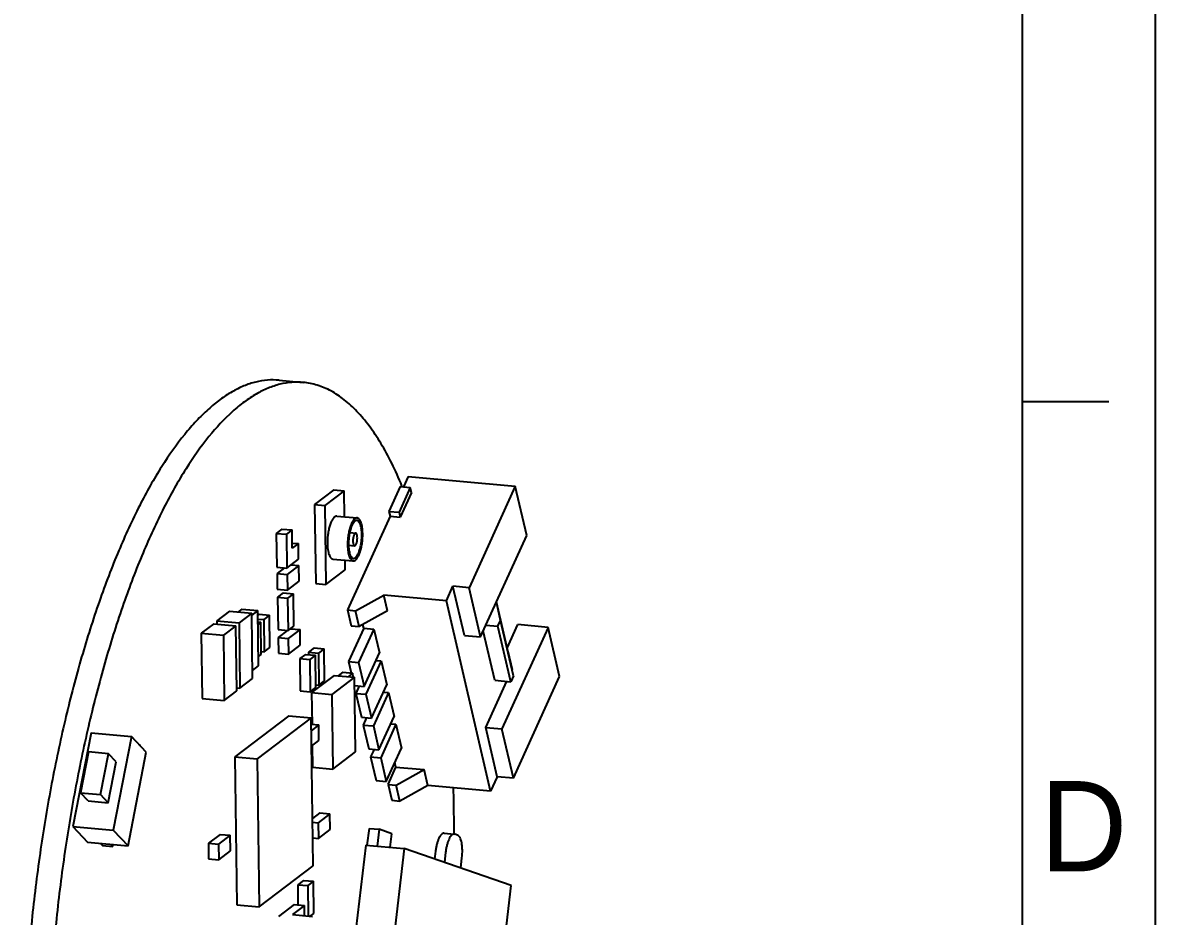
# Model space of a CAD drawing. Header units: millimetres. Extents: x 0 to 297, y 0 to 210.
# Drawn here: x 244.5 to 297, y 62 to 103.4 of the extents above; entities that cross this region are included whole.
import ezdxf

# ---------------------------------------------------------------- set-up
doc = ezdxf.new("R2010")
doc.units = ezdxf.units.MM
doc.header["$LTSCALE"] = 16.335
doc.layers.get('0').update_dxf_attribs({"linetype": 'CONTINUOUS'})
doc.styles.add('TEXTSTYLE_2', font='txt')

msp = doc.modelspace()

# ---------------------------------------------------------------- linework, layer by layer
at = {"color": 7, "linetype": 'Continuous'}
for p, q in [((297, 0), (297, 210)), ((290.829, 203.314), (290.829, 6.683)), ((256.389, 86.824), (257.513, 86.722)), ((290.829, 85.835), (294.839, 85.835)), ((262.001, 81.892), (261.48, 80.746)), ((262.001, 81.892), (262.469, 81.849)), ((262.373, 82.364), (262.152, 81.878)), ((262.373, 82.364), (267.338, 81.912)), ((267.338, 81.912), (265.199, 77.205)), ((267.867, 79.633), (267.338, 81.912)), ((258.934, 81.742), (258.037, 81.061)), ((259.403, 81.699), (258.505, 81.018)), ((258.934, 81.742), (259.403, 81.699)), ((259.42, 80.494), (259.403, 81.699)), ((262.469, 81.849), (261.949, 80.704)), ((262.522, 81.619), (262.002, 80.474)), ((262.522, 81.619), (262.469, 81.849)), ((258.037, 81.061), (258.505, 81.018)), ((258.037, 81.061), (258.088, 77.402)), ((258.505, 81.018), (258.557, 77.36)), ((259.07, 80.525), (260.007, 80.44)), ((261.534, 80.517), (259.562, 76.177)), ((261.48, 80.746), (261.949, 80.704)), ((261.48, 80.746), (261.534, 80.517)), ((261.534, 80.517), (262.002, 80.474)), ((261.949, 80.704), (262.002, 80.474)), ((256.524, 79.927), (256.261, 79.727)), ((256.524, 79.927), (256.993, 79.884)), ((256.993, 79.884), (256.73, 79.685)), ((257.005, 79.037), (256.993, 79.884)), ((256.261, 79.727), (256.73, 79.685)), ((256.261, 79.727), (256.284, 78.158)), ((256.73, 79.685), (256.752, 78.115)), ((257.001, 79.277), (257.287, 79.251)), ((259.663, 79.762), (259.943, 79.737)), ((265.728, 74.926), (267.867, 79.633)), ((257.287, 79.251), (257.005, 79.037)), ((257.297, 78.529), (257.287, 79.251)), ((259.605, 79.178), (259.89, 79.152)), ((256.752, 78.115), (257.297, 78.529)), ((257.31, 78.233), (256.767, 77.821)), ((256.95, 78.266), (257.31, 78.233)), ((257.32, 77.511), (257.31, 78.233)), ((258.889, 78.534), (259.826, 78.448)), ((259.454, 78.04), (259.448, 78.483)), ((256.284, 78.158), (256.752, 78.115)), ((256.643, 78.125), (256.299, 77.864)), ((256.299, 77.864), (256.767, 77.821)), ((256.299, 77.864), (256.309, 77.142)), ((256.767, 77.821), (256.777, 77.099)), ((258.557, 77.36), (259.454, 78.04)), ((256.777, 77.099), (257.32, 77.511)), ((258.088, 77.402), (258.557, 77.36)), ((264.144, 76.601), (264.449, 77.273)), ((265.199, 77.205), (264.449, 77.273)), ((264.979, 74.994), (264.449, 77.273)), ((265.728, 74.926), (265.199, 77.205)), ((256.309, 77.142), (256.777, 77.099)), ((256.584, 76.964), (256.321, 76.765)), ((256.321, 76.765), (256.789, 76.722)), ((256.321, 76.765), (256.342, 75.275)), ((256.584, 76.964), (257.052, 76.922)), ((257.052, 76.922), (256.789, 76.722)), ((256.789, 76.722), (256.81, 75.232)), ((257.073, 75.432), (257.052, 76.922)), ((259.937, 76.143), (261.24, 76.865)), ((264.144, 76.601), (261.24, 76.865)), ((261.411, 76.13), (261.24, 76.865)), ((254.092, 76.117), (253.506, 75.673)), ((254.092, 76.117), (255.122, 76.023)), ((254.659, 76.221), (254.476, 76.082)), ((254.659, 76.221), (255.409, 76.153)), ((255.409, 76.153), (255.123, 75.936)), ((255.445, 73.585), (255.409, 76.153)), ((259.562, 76.177), (259.937, 76.143)), ((259.562, 76.177), (259.733, 75.442)), ((260.107, 75.408), (259.937, 76.143)), ((261.411, 76.13), (260.107, 75.408)), ((266.194, 67.779), (264.144, 76.601)), ((266.658, 75.694), (266.464, 76.546)), ((267.192, 73.42), (266.465, 76.548)), ((253.506, 75.673), (254.537, 75.579)), ((253.506, 75.673), (253.509, 75.527)), ((255.122, 76.023), (254.537, 75.579)), ((255.165, 73.005), (255.122, 76.023)), ((255.475, 75.975), (255.412, 75.927)), ((255.414, 75.757), (255.681, 75.733)), ((255.416, 75.617), (255.544, 75.605)), ((255.544, 75.605), (255.418, 75.509)), ((255.475, 75.975), (255.944, 75.933)), ((255.565, 74.115), (255.544, 75.605)), ((255.944, 75.933), (255.681, 75.733)), ((255.681, 75.733), (255.702, 74.243)), ((255.965, 74.443), (255.944, 75.933)), ((266.536, 75.425), (266.658, 75.694)), ((267.256, 73.121), (266.658, 75.694)), ((253.364, 75.54), (252.778, 75.096)), ((252.778, 75.096), (253.809, 75.002)), ((252.778, 75.096), (252.821, 72.077)), ((253.364, 75.54), (254.394, 75.446)), ((254.394, 75.446), (253.809, 75.002)), ((254.436, 72.427), (254.394, 75.446)), ((254.537, 75.579), (254.579, 72.56)), ((256.342, 75.275), (256.81, 75.232)), ((256.796, 75.233), (256.35, 74.895)), ((256.81, 75.232), (257.073, 75.432)), ((257.361, 75.264), (256.818, 74.852)), ((256.906, 75.305), (257.361, 75.264)), ((257.371, 74.542), (257.361, 75.264)), ((260.313, 75.332), (259.609, 73.784)), ((259.733, 75.442), (260.107, 75.408)), ((260.781, 75.289), (260.078, 73.741)), ((260.313, 75.332), (260.274, 75.5)), ((260.313, 75.332), (260.781, 75.289)), ((260.781, 75.289), (261.038, 74.184)), ((266.384, 72.92), (265.854, 75.203)), ((265.978, 75.476), (266.536, 75.425)), ((267.134, 72.852), (266.536, 75.425)), ((268.858, 75.369), (266.719, 70.662)), ((266.961, 74.414), (267.453, 75.497)), ((268.858, 75.369), (267.453, 75.497)), ((269.388, 73.09), (268.858, 75.369)), ((253.809, 75.002), (253.851, 71.983)), ((256.35, 74.895), (256.818, 74.852)), ((256.35, 74.895), (256.36, 74.173)), ((256.818, 74.852), (256.828, 74.13)), ((256.828, 74.13), (257.371, 74.542)), ((264.979, 74.994), (265.728, 74.926)), ((255.439, 74.019), (255.565, 74.115)), ((255.563, 74.256), (255.702, 74.243)), ((255.702, 74.243), (255.965, 74.443)), ((256.36, 74.173), (256.828, 74.13)), ((257.612, 74.12), (257.349, 73.921)), ((257.612, 74.12), (258.08, 74.078)), ((258.011, 74.424), (257.749, 74.224)), ((257.749, 74.224), (258.217, 74.182)), ((257.749, 74.224), (257.75, 74.108)), ((258.08, 74.078), (257.817, 73.878)), ((258.011, 74.424), (258.48, 74.381)), ((258.101, 72.588), (258.08, 74.078)), ((258.48, 74.381), (258.217, 74.182)), ((258.217, 74.182), (258.238, 72.691)), ((258.501, 72.891), (258.48, 74.381)), ((260.335, 72.636), (261.038, 74.184)), ((267.006, 74.512), (266.937, 74.519)), ((266.996, 74.265), (267.188, 73.419)), ((255.159, 73.369), (255.445, 73.585)), ((257.349, 73.921), (257.817, 73.878)), ((257.349, 73.921), (257.37, 72.431)), ((257.817, 73.878), (257.838, 72.388)), ((259.609, 73.784), (260.078, 73.741)), ((259.609, 73.784), (259.732, 73.258)), ((260.078, 73.741), (260.335, 72.636)), ((261.123, 73.819), (260.419, 72.271)), ((260.882, 73.84), (261.123, 73.819)), ((261.123, 73.819), (261.379, 72.713)), ((254.579, 72.56), (255.165, 73.005)), ((258.948, 73.147), (257.898, 72.35)), ((259.885, 73.062), (258.834, 72.265)), ((258.948, 73.147), (259.885, 73.062)), ((259.347, 73.293), (259.133, 73.13)), ((259.347, 73.293), (259.816, 73.25)), ((259.816, 73.25), (259.602, 73.088)), ((259.818, 73.061), (259.816, 73.25)), ((259.934, 69.601), (259.885, 73.062)), ((267.256, 73.121), (267.134, 72.852)), ((267.249, 68.383), (269.388, 73.09)), ((254.434, 72.574), (254.579, 72.56)), ((257.838, 72.388), (258.101, 72.588)), ((258.099, 72.704), (258.238, 72.691)), ((258.238, 72.691), (258.501, 72.891)), ((259.89, 72.676), (260.335, 72.636)), ((260.107, 72.657), (259.951, 72.313)), ((260.676, 71.166), (261.379, 72.713)), ((265.97, 70.73), (266.942, 72.87)), ((266.384, 72.92), (267.134, 72.852)), ((252.821, 72.077), (253.851, 71.983)), ((253.851, 71.983), (254.436, 72.427)), ((257.37, 72.431), (257.838, 72.388)), ((257.898, 72.35), (258.834, 72.265)), ((257.898, 72.35), (257.918, 70.874)), ((258.834, 72.265), (258.883, 68.804)), ((259.951, 72.313), (260.419, 72.271)), ((259.951, 72.313), (260.208, 71.208)), ((260.419, 72.271), (260.676, 71.166)), ((261.464, 72.348), (260.761, 70.8)), ((261.224, 72.37), (261.464, 72.348)), ((261.464, 72.348), (261.721, 71.243)), ((256.843, 71.275), (254.341, 69.377)), ((257.874, 71.182), (255.372, 69.283)), ((256.843, 71.275), (257.874, 71.182)), ((257.97, 64.313), (257.874, 71.182)), ((257.878, 70.878), (258.231, 70.846)), ((260.208, 71.208), (260.676, 71.166)), ((260.449, 71.186), (260.293, 70.843)), ((261.018, 69.695), (261.721, 71.243)), ((261.806, 70.878), (261.103, 69.33)), ((261.565, 70.9), (261.806, 70.878)), ((261.806, 70.878), (262.063, 69.773)), ((247.681, 70.489), (246.833, 66.144)), ((247.681, 70.489), (249.555, 70.318)), ((258.231, 70.846), (257.882, 70.581)), ((258.241, 70.124), (258.231, 70.846)), ((260.293, 70.843), (260.761, 70.8)), ((260.293, 70.843), (260.549, 69.738)), ((260.761, 70.8), (261.018, 69.695)), ((265.97, 70.73), (266.719, 70.662)), ((266.499, 68.451), (265.97, 70.73)), ((267.249, 68.383), (266.719, 70.662)), ((249.555, 70.318), (248.706, 65.973)), ((250.239, 69.589), (249.555, 70.318)), ((249.921, 69.928), (249.961, 69.924)), ((249.961, 69.924), (249.935, 69.913)), ((249.96, 69.887), (249.961, 69.924)), ((257.892, 69.859), (258.241, 70.124)), ((257.932, 69.889), (257.946, 68.89)), ((247.553, 69.599), (247.184, 67.709)), ((248.49, 69.513), (247.553, 69.599)), ((248.121, 67.624), (248.49, 69.513)), ((248.847, 69.133), (248.49, 69.513)), ((249.391, 65.244), (250.239, 69.589)), ((254.341, 69.377), (255.372, 69.283)), ((254.341, 69.377), (254.438, 62.508)), ((258.883, 68.804), (259.934, 69.601)), ((260.549, 69.738), (261.018, 69.695)), ((260.79, 69.716), (260.634, 69.373)), ((260.634, 69.373), (261.103, 69.33)), ((260.634, 69.373), (260.891, 68.268)), ((261.103, 69.33), (261.359, 68.225)), ((261.359, 68.225), (262.063, 69.773)), ((248.478, 67.244), (248.847, 69.133)), ((255.372, 69.283), (255.468, 62.414)), ((257.946, 68.89), (258.883, 68.804)), ((261.441, 68.091), (261.808, 68.898)), ((261.808, 68.898), (261.759, 69.105)), ((261.808, 68.898), (263.119, 68.778)), ((261.816, 68.056), (263.119, 68.778)), ((263.29, 68.043), (263.119, 68.778)), ((260.891, 68.268), (261.359, 68.225)), ((266.499, 68.451), (266.194, 67.779)), ((267.249, 68.383), (266.499, 68.451)), ((261.441, 68.091), (261.816, 68.056)), ((261.441, 68.091), (261.612, 67.355)), ((261.987, 67.321), (261.816, 68.056)), ((263.29, 68.043), (261.987, 67.321)), ((266.194, 67.779), (263.29, 68.043)), ((247.184, 67.709), (248.121, 67.624)), ((247.541, 67.329), (247.184, 67.709)), ((247.541, 67.329), (248.478, 67.244)), ((248.478, 67.244), (248.121, 67.624)), ((261.612, 67.355), (261.987, 67.321)), ((258.278, 66.768), (257.939, 66.511)), ((258.747, 66.725), (258.204, 66.314)), ((258.278, 66.768), (258.747, 66.725)), ((258.757, 66.004), (258.747, 66.725)), ((246.833, 66.144), (248.706, 65.973)), ((246.833, 66.144), (247.517, 65.415)), ((257.942, 66.338), (258.204, 66.314)), ((258.204, 66.314), (258.214, 65.592)), ((248.706, 65.973), (249.391, 65.244)), ((253.659, 65.777), (253.116, 65.366)), ((254.127, 65.735), (253.584, 65.323)), ((253.659, 65.777), (254.127, 65.735)), ((254.137, 65.013), (254.127, 65.735)), ((257.952, 65.616), (258.214, 65.592)), ((258.214, 65.592), (258.757, 66.004)), ((260.559, 66.057), (260.465, 65.275)), ((260.559, 66.057), (261.027, 66.014)), ((261.027, 66.014), (260.934, 65.234)), ((261.621, 65.809), (261.027, 66.014)), ((261.546, 65.178), (261.621, 65.809)), ((264.038, 65.832), (264.507, 65.789)), ((264.533, 65.783), (264.507, 65.789)), ((264.665, 65.738), (264.533, 65.783)), ((247.517, 65.415), (249.391, 65.244)), ((248.117, 65.36), (248.212, 65.259)), ((248.212, 65.259), (248.68, 65.216)), ((248.585, 65.317), (248.68, 65.216)), ((248.68, 65.216), (248.698, 65.307)), ((253.116, 65.366), (253.584, 65.323)), ((253.116, 65.366), (253.126, 64.644)), ((253.584, 65.323), (253.594, 64.601)), ((260.415, 65.281), (259.774, 59.933)), ((260.415, 65.281), (262.195, 65.119)), ((262.195, 65.119), (260.448, 50.536)), ((267.152, 63.408), (262.195, 65.119)), ((253.126, 64.644), (253.594, 64.601)), ((253.594, 64.601), (254.137, 65.013)), ((263.638, 64.992), (263.596, 64.636)), ((264.107, 64.95), (264.05, 64.479)), ((264.809, 64.217), (264.865, 64.688)), ((255.468, 62.414), (257.97, 64.313)), ((257.516, 63.644), (257.253, 63.445)), ((257.516, 63.644), (257.985, 63.602)), ((257.985, 63.602), (257.722, 63.402)), ((258.006, 62.112), (257.985, 63.602)), ((257.253, 63.445), (257.722, 63.402)), ((257.253, 63.445), (257.266, 62.506)), ((257.722, 63.402), (257.741, 61.992)), ((266.696, 59.598), (267.152, 63.408)), ((254.438, 62.508), (255.468, 62.414)), ((257.094, 62.522), (256.365, 61.969)), ((257.562, 62.479), (257.009, 62.059)), ((257.094, 62.522), (257.562, 62.479)), ((257.569, 62.008), (257.562, 62.479)), ((257.009, 62.059), (257.945, 61.974)), ((257.837, 61.983), (258.006, 62.112))]:
    msp.add_line(p, q, dxfattribs=at)
for centre, radius, start, end in [((244.976, 74.893), 18.499, 22.2067, 22.3612), ((195.095, 66.07), 69.405, 0.80333, 1.54017), ((192.654, 66.041), 71.846, 359.79946, 0.79951)]:
    msp.add_arc(centre, radius, start, end, dxfattribs=at)
for points, knots in [([(256.389, 86.824), (256.211, 86.84), (255.846, 86.842), (255.297, 86.75), (254.745, 86.565), (254.191, 86.289), (253.638, 85.924), (253.088, 85.47), (252.54, 84.93), (251.792, 84.067), (250.883, 82.773), (249.87, 80.965), (248.911, 78.874), (248.018, 76.529), (247.205, 73.959), (246.483, 71.2), (245.861, 68.289), (245.347, 65.265), (244.95, 62.17), (244.674, 59.045), (244.523, 55.933), (244.507, 53.867), (244.522, 52.845)], [0, 0, 0, 0, 0.014092, 0.028546, 0.043694, 0.059813, 0.077128, 0.095799, 0.115943, 0.137632, 0.185755, 0.240215, 0.300733, 0.366817, 0.437821, 0.512983, 0.591451, 0.672305, 0.754581, 0.837282, 0.919429, 1, 1, 1, 1]), ([(257.513, 86.722), (257.335, 86.738), (256.97, 86.739), (256.421, 86.648), (255.869, 86.463), (255.315, 86.187), (254.762, 85.822), (253.999, 85.193), (253.062, 84.173), (252.008, 82.671), (250.994, 80.863), (250.035, 78.772), (249.142, 76.427), (248.33, 73.857), (247.607, 71.098), (246.985, 68.187), (246.471, 65.163), (246.074, 62.067), (245.798, 58.942), (245.647, 55.831), (245.632, 53.765), (245.646, 52.742)], [0, 0, 0, 0, 0.014093, 0.028547, 0.043695, 0.059816, 0.07713, 0.095802, 0.137604, 0.185729, 0.240191, 0.300711, 0.366797, 0.437803, 0.512968, 0.591438, 0.672294, 0.754573, 0.837278, 0.919425, 1, 1, 1, 1]), ([(262.084, 81.931), (261.939, 82.284), (261.638, 82.956), (261.134, 83.885), (260.599, 84.692), (260.033, 85.372), (259.44, 85.921), (258.821, 86.336), (258.178, 86.612), (257.733, 86.702), (257.513, 86.722)], [0, 0, 0, 0, 0.165471, 0.317728, 0.456899, 0.583665, 0.699204, 0.805311, 0.904497, 1, 1, 1, 1]), ([(259.07, 80.525), (259.057, 80.527), (259.028, 80.524), (258.987, 80.506), (258.945, 80.475), (258.888, 80.412), (258.822, 80.301), (258.755, 80.137), (258.699, 79.941), (258.658, 79.723), (258.633, 79.495), (258.629, 79.341), (258.63, 79.264)], [0, 0, 0, 0, 0.028466, 0.059674, 0.095629, 0.137465, 0.239967, 0.36657, 0.512795, 0.672132, 0.83729, 1, 1, 1, 1]), ([(260.007, 80.44), (259.994, 80.441), (259.965, 80.439), (259.923, 80.421), (259.882, 80.389), (259.824, 80.326), (259.758, 80.216), (259.692, 80.052), (259.636, 79.856), (259.595, 79.638), (259.57, 79.41), (259.565, 79.255), (259.567, 79.179)], [0, 0, 0, 0, 0.02846, 0.059678, 0.095639, 0.137449, 0.239972, 0.366584, 0.512779, 0.672118, 0.837346, 1, 1, 1, 1]), ([(259.996, 80.321), (259.984, 80.322), (259.959, 80.32), (259.922, 80.304), (259.886, 80.276), (259.836, 80.221), (259.777, 80.124), (259.718, 79.979), (259.669, 79.807), (259.633, 79.615), (259.611, 79.414), (259.607, 79.278), (259.608, 79.21)], [0, 0, 0, 0, 0.028466, 0.059674, 0.095629, 0.137465, 0.239967, 0.36657, 0.512795, 0.672132, 0.83729, 1, 1, 1, 1]), ([(260.224, 79.678), (260.223, 79.762), (260.215, 79.884), (260.187, 80.036), (260.161, 80.13), (260.128, 80.208), (260.09, 80.267), (260.047, 80.307), (260.012, 80.319), (259.996, 80.321)], [0, 0, 0, 0, 0.350876, 0.505211, 0.641414, 0.757801, 0.854165, 0.932688, 1, 1, 1, 1]), ([(260.266, 79.71), (260.265, 79.805), (260.256, 79.944), (260.224, 80.116), (260.194, 80.223), (260.157, 80.311), (260.114, 80.379), (260.064, 80.424), (260.025, 80.438), (260.007, 80.44)], [0, 0, 0, 0, 0.350818, 0.505235, 0.641445, 0.757799, 0.854143, 0.932694, 1, 1, 1, 1]), ([(258.63, 79.264), (258.631, 79.168), (258.64, 79.03), (258.672, 78.858), (258.702, 78.75), (258.739, 78.662), (258.782, 78.595), (258.832, 78.549), (258.871, 78.535), (258.889, 78.534)], [0, 0, 0, 0, 0.350876, 0.505211, 0.641414, 0.757801, 0.854165, 0.932688, 1, 1, 1, 1]), ([(259.943, 79.737), (259.935, 79.737), (259.916, 79.731), (259.892, 79.707), (259.87, 79.671), (259.85, 79.623), (259.834, 79.565), (259.818, 79.479), (259.813, 79.411), (259.814, 79.366)], [0, 0, 0, 0, 0.059037, 0.136616, 0.239234, 0.366048, 0.512378, 0.671949, 1, 1, 1, 1]), ([(259.814, 79.366), (259.814, 79.338), (259.818, 79.287), (259.83, 79.227), (259.846, 79.189), (259.861, 79.165), (259.878, 79.153), (259.89, 79.152)], [0, 0, 0, 0, 0.351785, 0.643148, 0.759877, 0.856434, 1, 1, 1, 1]), ([(259.826, 78.448), (259.839, 78.447), (259.868, 78.45), (259.909, 78.468), (259.951, 78.499), (260.008, 78.562), (260.074, 78.672), (260.141, 78.836), (260.197, 79.032), (260.238, 79.25), (260.263, 79.479), (260.267, 79.633), (260.266, 79.71)], [0, 0, 0, 0, 0.02846, 0.059678, 0.095639, 0.137449, 0.239972, 0.366584, 0.512779, 0.672118, 0.837346, 1, 1, 1, 1]), ([(259.837, 78.567), (259.848, 78.566), (259.873, 78.569), (259.91, 78.585), (259.946, 78.612), (259.997, 78.667), (260.055, 78.764), (260.114, 78.909), (260.163, 79.081), (260.2, 79.273), (260.221, 79.474), (260.225, 79.61), (260.224, 79.678)], [0, 0, 0, 0, 0.028466, 0.059674, 0.095629, 0.137465, 0.239967, 0.36657, 0.512795, 0.672132, 0.83729, 1, 1, 1, 1]), ([(259.89, 79.152), (259.898, 79.151), (259.917, 79.157), (259.941, 79.181), (259.963, 79.217), (259.982, 79.266), (259.999, 79.323), (260.015, 79.409), (260.02, 79.477), (260.019, 79.522)], [0, 0, 0, 0, 0.059037, 0.136616, 0.239234, 0.366048, 0.512378, 0.671949, 1, 1, 1, 1]), ([(260.019, 79.522), (260.019, 79.55), (260.015, 79.602), (260.003, 79.661), (259.987, 79.699), (259.972, 79.723), (259.954, 79.736), (259.943, 79.737)], [0, 0, 0, 0, 0.351785, 0.643148, 0.759877, 0.856434, 1, 1, 1, 1]), ([(259.567, 79.179), (259.568, 79.083), (259.577, 78.945), (259.609, 78.772), (259.639, 78.665), (259.676, 78.577), (259.719, 78.51), (259.768, 78.464), (259.807, 78.45), (259.826, 78.448)], [0, 0, 0, 0, 0.350818, 0.505235, 0.641445, 0.757799, 0.854143, 0.932694, 1, 1, 1, 1]), ([(259.608, 79.21), (259.61, 79.126), (259.618, 79.004), (259.646, 78.853), (259.672, 78.758), (259.705, 78.681), (259.743, 78.621), (259.786, 78.581), (259.82, 78.569), (259.837, 78.567)], [0, 0, 0, 0, 0.350876, 0.505211, 0.641414, 0.757801, 0.854165, 0.932688, 1, 1, 1, 1]), ([(264.038, 65.832), (264.018, 65.834), (263.971, 65.824), (263.908, 65.775), (263.848, 65.699), (263.792, 65.596), (263.742, 65.47), (263.698, 65.324), (263.662, 65.162), (263.645, 65.05), (263.638, 64.992)], [0, 0, 0, 0, 0.0631, 0.139941, 0.2373, 0.356633, 0.496247, 0.653001, 0.822781, 1, 1, 1, 1]), ([(264.507, 65.789), (264.486, 65.791), (264.439, 65.781), (264.376, 65.733), (264.317, 65.657), (264.261, 65.554), (264.21, 65.427), (264.166, 65.281), (264.131, 65.12), (264.114, 65.007), (264.107, 64.95)], [0, 0, 0, 0, 0.063092, 0.139967, 0.237396, 0.356615, 0.496223, 0.653094, 0.823022, 1, 1, 1, 1]), ([(264.865, 64.688), (264.88, 64.81), (264.89, 64.991), (264.878, 65.225), (264.857, 65.38), (264.825, 65.513), (264.783, 65.619), (264.732, 65.697), (264.687, 65.73), (264.665, 65.738)], [0, 0, 0, 0, 0.331576, 0.487104, 0.628678, 0.752235, 0.855088, 0.936492, 1, 1, 1, 1])]:
    msp.add_open_spline(points, degree=3, knots=knots, dxfattribs=at)

# ---------------------------------------------------------------- texts
at = {"color": 7, "linetype": 'Continuous', "insert": (291.66, 68.248), "char_height": 4.183, "width": 4.18311, "attachment_point": 1, "line_spacing_factor": 0.9, "style": 'TEXTSTYLE_2'}
msp.add_mtext('D', dxfattribs=at)

doc.saveas('drawing.dxf')
